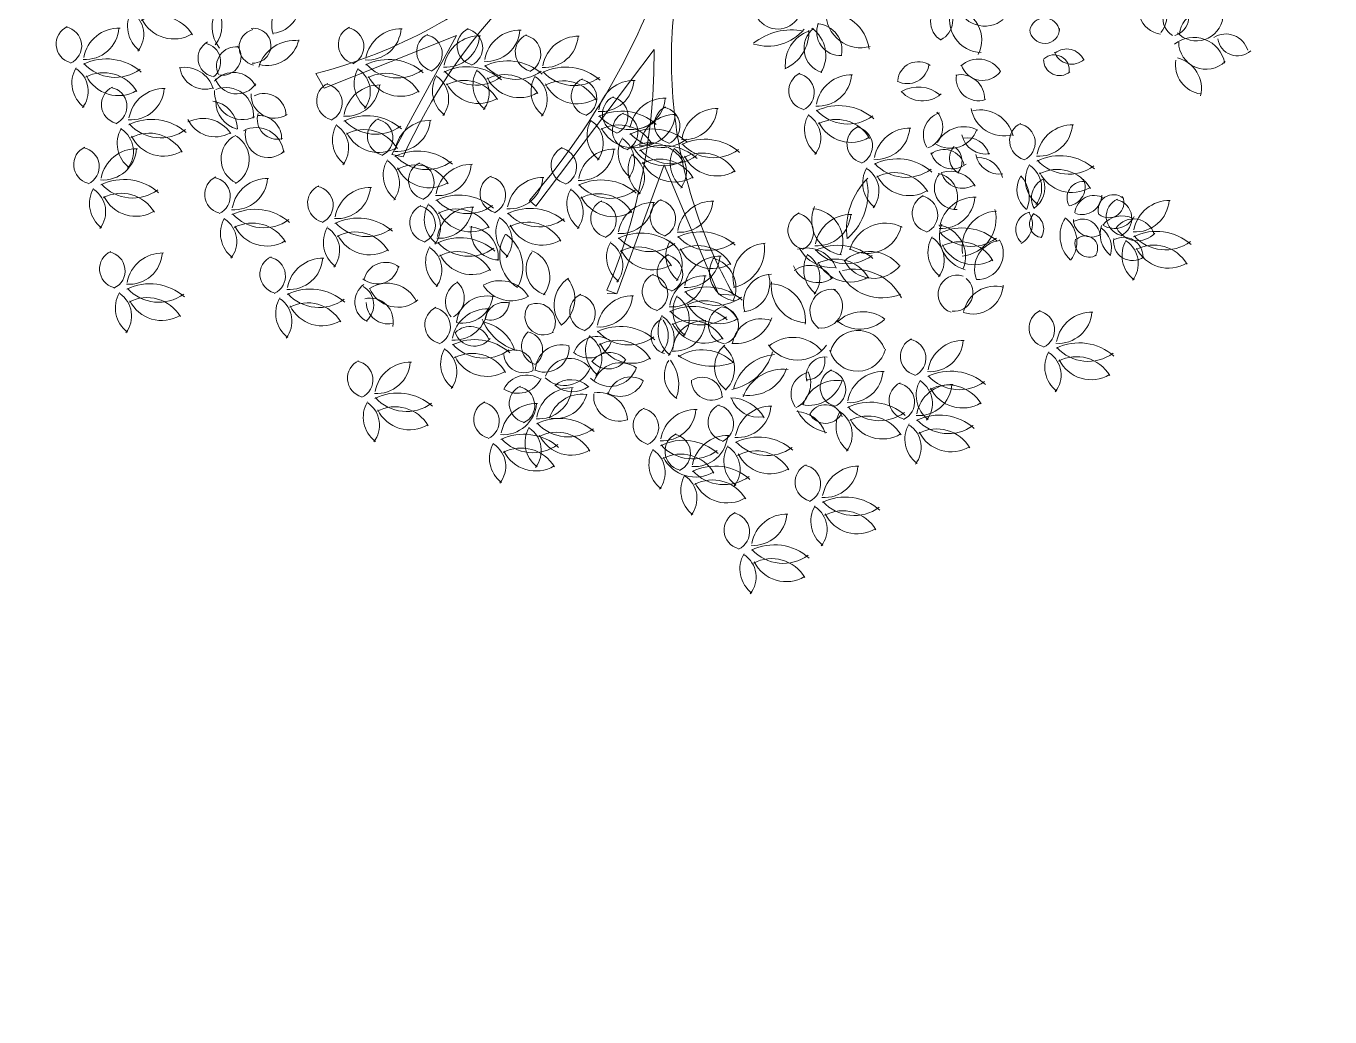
# Model space of a CAD drawing. Header units: millimetres. Extents: x 793 to 3159, y 750 to 2095.
# Drawn here: x 1238.27 to 1243.57, y 1059.22 to 1063.25 of the extents above; entities that cross this region are included whole.
import ezdxf

# ---------------------------------------------------------------- set-up
doc = ezdxf.new("R2010")
doc.units = ezdxf.units.MM
doc.linetypes.add('CONTINUA', pattern=[0])
doc.layers.add('A-VEGETACION', color=65, linetype='Continuous')

# ---------------------------------------------------------------- blocks, each defined once
blk = doc.blocks.new('XR-CONJUNTO$0$A$C458D45B7')
at = {"lineweight": 0, "extrusion": (-2.43104e-07, -5.45806e-06, 1)}
blk.add_line((-0.3067, -1.749), (-0.3463, -1.7481), dxfattribs=at)
blk.add_lwpolyline([(0.1057, -1.746), (0.1681, -1.7494, -0.110183), (-0.0866, -0.95, -0.110183), (0.0225, -0.1181, 0.069274), (0.0548, -0.1083, -0.159056), (0.3751, -0.5382), (0.4313, -0.5098), (0.2694, -0.2414), (0.6188, -0.3643), (0.5483, -0.2962, -0.129481), (0.1024, -0.068, 0.184379), (0.1254, 0.0127), (0.8832, -0.1415), (0.8943, -0.0784), (0.1156, 0.0518, -0.487233), (0.1075, 0.0667, -0.157099), (0.4909, 0.4325), (0.4557, 0.4846), (0.2096, 0.2904), (0.2879, 0.6525), (0.2292, 0.5741, -0.1274), (0.063, 0.1098, -1.508538), (0.0487, 0.1166), (-0.0409, 1.3604), (-0.1014, 1.2588), (-0.0393, 0.4627, -0.187108), (-0.3498, 1.1361), (-0.3949, 1.1174), (-0.3356, 0.7801), (-0.586, 0.9428), (-0.6161, 0.9071, -0.222061), (-0.0345, 0.1193), (-0.0367, 0.1218), (-0.9935, 0.563), (-0.9683, 0.4373, -0.148996), (-0.7862, 0.3977), (-0.1177, 0.0214, -0.61159), (-0.1188, -0.006, -0.101655), (-1.381, -0.3864), (-1.4565, -0.4291), (-0.657, -0.3716, -0.12496), (-1.5382, -0.8654), (-1.5037, -0.924), (-0.968, -0.7054), (-1.2263, -1.1913), (-1.1801, -1.2004, -0.176723), (-0.0978, -0.0662, 0.164875), (-0.0374, -0.112, -0.122319), (-0.6656, -1.3725), (-0.6394, -1.3961), (-0.165, -0.7555, -0.101541), (-0.347, -1.7346), (-0.3067, -1.749), (-0.1198, -1.2235), (0.1057, -1.746)], format="xyb", close=True, dxfattribs=at)
at = {"lineweight": 0, "extrusion": (2.43104e-07, 5.45806e-06, -1)}
for centre, major_axis, start_param, end_param in [((1.9055, -0.5708), (0.0701, -0.077, 0), 0.868385, 3.107628), ((1.8147, -0.6013), (0.0684, -0.0752, 0), 4.086493, 6.142639), ((-1.6027, -0.6693), (0.086, 0.0783, 0), 3.55062, 5.363168), ((-1.7206, -0.5916), (0.0749, -0.0823, 0), -1.194178, 0.664916), ((1.0432, -0.6316), (0.0635, 0.0578, 0), 2.828355, 4.970388), ((0.9604, -0.6267), (0.0642, 0.0584, 0), 6.104573, 8.123386), ((1.166, -0.6234), (0.0885, -0.0972, 0), 0.750634, 2.670163), ((1.0384, -0.705), (0.0858, -0.0942, 0), 3.951231, 5.923783), ((1.1762, -0.5315), (0.0858, 0.0782, 0), 1.595626, 3.656981), ((1.9797, -0.6098), (0.0531, -0.0583, 0), 1.27183, 3.717815), ((1.9253, -0.6015), (0.0597, 0.0543, 0), 6.025032, 8.287942), ((2.0694, -0.6791), (0.0677, -0.0743, 0), 2.389715, 4.70032), ((-2.1816, -0.6795), (0.0909, 0.0828, 0), 2.943806, 4.400315), ((-2.3482, -0.7139), (0.0813, 0.074, 0), 6.042078, 7.680112), ((-2.1744, -0.7941), (0.1055, -0.1158, 0), 3.38331, 4.908592), ((-1.8262, -0.6795), (0.0906, -0.0995, 0), 1.614915, 2.889535), ((-2.0476, -0.6746), (0.0938, 0.0854, 0), 0.129265, 1.395311), ((0.3358, -0.5709), (0.0714, 0.065, 0), 1.264913, 3.299305), ((0.5423, -0.7661), (0.1235, 0.1125, 0), 5.36207, 6.898676), ((0.673, -0.5985), (0.0953, -0.1046, 0), 0.451758, 2.314123), ((1.4206, -0.6724), (0.0447, 0.0407, 0), 4.046495, 6.887858), ((2.0365, -0.5907), (0.0801, 0.073, 0), 0.865837, 3.095513), ((-2.5155, -0.7546), (0.0578, 0.0526, 0), 2.569534, 5.006064), ((-2.5672, -0.7627), (0.0521, -0.0572, 0), 4.051015, 6.582941), ((-2.4752, -0.6805), (0.0917, -0.1007, 0), -0.777492, 0.800951), ((-2.338, -0.8334), (0.0977, -0.1073, 0), 2.477681, 3.902549), ((-2.1171, -0.5856), (0.0974, -0.107, 0), 0.190237, 1.841773), ((-1.7922, -0.7543), (0.0477, -0.0524, 0), 3.730197, 7.076743), ((-1.3694, -0.7464), (0.0578, 0.0526, 0), 2.569534, 5.006064), ((-1.4212, -0.7544), (0.0521, -0.0572, 0), 4.051015, 6.582941), ((-1.3292, -0.6723), (0.0917, -0.1007, 0), -0.777492, 0.800951), ((-1.192, -0.8251), (0.0977, -0.1073, 0), 2.477681, 3.902549), ((-0.8867, -0.7475), (0.0578, 0.0526, 0), 2.569534, 5.006064), ((-0.9384, -0.7555), (0.0521, -0.0572, 0), 4.051015, 6.582941), ((-0.8464, -0.6733), (0.0917, -0.1007, 0), -0.777492, 0.800951), ((-0.7092, -0.8262), (0.0977, -0.1073, 0), 2.477681, 3.902549), ((0.3952, -0.9166), (0.1824, 0.1661, 0), 4.763929, 5.636252), ((0.2948, -0.5436), (0.143, 0.1302, 0), 1.427963, 2.601349), ((0.5108, -0.8091), (0.1051, 0.0957, 0), 3.743488, 5.119397), ((0.2985, -0.6789), (0.1219, 0.111, 0), 0.683436, 1.880422), ((0.5462, -0.7433), (0.0689, -0.0756, 0), 1.029573, 3.198864), ((0.3985, -0.7729), (0.0993, 0.0905, 0), 6.058163, 7.566179), ((0.5912, -0.6765), (0.0712, 0.0649, 0), 2.239479, 4.247459), ((0.4925, -0.7502), (0.0711, -0.0781, 0), 3.953652, 5.660875), ((1.4206, -0.6545), (0.045, 0.041, 0), 0.745147, 3.783208), ((2.0285, -0.812), (0.0854, -0.0937, 0), 3.194354, 5.266214), ((2.1578, -0.7629), (0.0624, -0.0685, 0), 3.315824, 5.152296), ((-1.9413, -0.8068), (0.0509, -0.0559, 0), 0.945939, 3.367294), ((-1.7764, -0.7608), (0.0547, 0.0498, 0), 2.514693, 5.184025), ((-1.624, -0.8846), (0.1127, 0.1027, 0), 4.169962, 5.561665), ((-1.7382, -0.7025), (0.0978, 0.089, 0), 0.938823, 2.542828), ((-1.051, -0.7726), (0.0578, 0.0526, 0), 2.569534, 5.006064), ((-1.1027, -0.7806), (0.0521, -0.0572, 0), 4.051015, 6.582941), ((-1.0107, -0.6984), (0.0917, -0.1007, 0), -0.777492, 0.800951), ((-0.8735, -0.8513), (0.0977, -0.1073, 0), 2.477681, 3.902549), ((-0.6504, -0.7704), (0.0578, 0.0526, 0), 2.569534, 5.006064), ((-0.7022, -0.7784), (0.0521, -0.0572, 0), 4.051015, 6.582941), ((-0.6101, -0.6963), (0.0917, -0.1007, 0), -0.777492, 0.800951), ((-0.4729, -0.8491), (0.0977, -0.1073, 0), 2.477681, 3.902549), ((1.5113, -0.8135), (0.0514, -0.0565, 0), 3.212513, 5.011871), ((2.0764, -0.7036), (0.0819, 0.0746, 0), 1.519596, 3.869397), ((2.2045, -0.6777), (0.0544, -0.0598, 0), 0.009364, 2.152356), ((-2.002, -0.8225), (0.0572, 0.0521, 0), 5.641793, 7.92155), ((-1.8635, -0.8377), (0.0576, 0.0525, 0), 3.417735, 5.567883), ((-1.9167, -0.801), (0.055, 0.0501, 0), 0.107397, 2.469596), ((-1.2408, -1.0165), (0.156, 0.1421, 0), 4.983233, 6.17178), ((-0.758, -1.0176), (0.156, 0.1421, 0), 4.983233, 6.17178), ((0.9098, -0.8788), (0.0568, -0.0624, 0), 2.393253, 4.474922), ((1.1541, -0.8854), (0.077, 0.0701, 0), 4.690567, 6.465808), ((1.4824, -0.7811), (0.0478, 0.0435, 0), 1.591957, 3.894), ((1.4605, -0.8232), (0.0416, -0.0457, 0), 3.128591, 5.60002), ((1.5314, -0.724), (0.0552, 0.0503, 0), 1.558302, 3.521751), ((2.0741, -0.7951), (0.0813, -0.0893, 0), 0.876257, 2.452635), ((1.9318, -0.8938), (0.0862, -0.0947, 0), 4.111917, 5.679083), ((-2.3869, -1.0247), (0.156, 0.1421, 0), 4.983233, 6.17178), ((-2.3538, -0.717), (0.1269, 0.1155, 0), 1.666781, 3.133707), ((-2.0704, -0.9669), (0.0821, -0.0901, 0), 3.692575, 5.155285), ((-1.989, -0.8304), (0.0692, -0.076, 0), 0.38642, 2.157574), ((-1.259, -0.9037), (0.0909, 0.0828, 0), 2.943806, 4.400315), ((-1.4256, -0.9381), (0.0813, 0.074, 0), 6.042078, 7.680112), ((-1.2077, -0.7087), (0.1269, 0.1155, 0), 1.666781, 3.133707), ((-1.2519, -1.0183), (0.1055, -0.1158, 0), 3.38331, 4.908592), ((-0.9223, -1.0427), (0.156, 0.1421, 0), 4.983233, 6.17178), ((-0.7763, -0.9048), (0.0909, 0.0828, 0), 2.943806, 4.400315), ((-0.725, -0.7098), (0.1269, 0.1155, 0), 1.666781, 3.133707), ((-0.7691, -1.0194), (0.1055, -0.1158, 0), 3.38331, 4.908592), ((-0.5218, -1.0405), (0.156, 0.1421, 0), 4.983233, 6.17178), ((0.4619, -0.9165), (0.0578, 0.0526, 0), 2.569534, 5.006064), ((0.8645, -0.7958), (0.0594, -0.0652, 0), -0.726496, 1.218619), ((1.1537, -0.8603), (0.061, -0.0669, 0), 0.413196, 2.457667), ((1.0811, -0.944), (0.073, 0.0665, 0), 5.248983, 7.046658), ((1.1694, -0.7784), (0.0664, 0.0605, 0), 1.357884, 3.565082), ((-2.4051, -0.9119), (0.0909, 0.0828, 0), 2.943806, 4.400315), ((-2.5717, -0.9464), (0.0813, 0.074, 0), 6.042078, 7.680112), ((-2.3979, -1.0266), (0.1055, -0.1158, 0), 3.38331, 4.908592), ((-2.3406, -0.818), (0.0974, -0.107, 0), 0.190237, 1.841773), ((-1.8711, -0.9645), (0.0744, 0.0677, 0), 4.565806, 6.533384), ((-1.8588, -0.8569), (0.0633, -0.0695, 0), -0.241864, 1.949123), ((-1.1946, -0.8098), (0.0974, -0.107, 0), 0.190237, 1.841773), ((-0.9405, -0.9299), (0.0909, 0.0828, 0), 2.943806, 4.400315), ((-1.1071, -0.9643), (0.0813, 0.074, 0), 6.042078, 7.680112), ((-0.8892, -0.7349), (0.1269, 0.1155, 0), 1.666781, 3.133707), ((-0.9334, -1.0445), (0.1055, -0.1158, 0), 3.38331, 4.908592), ((-0.9429, -0.9392), (0.0813, 0.074, 0), 6.042078, 7.680112), ((-0.7118, -0.8109), (0.0974, -0.107, 0), 0.190237, 1.841773), ((-0.54, -0.9277), (0.0909, 0.0828, 0), 2.943806, 4.400315), ((-0.7066, -0.9621), (0.0813, 0.074, 0), 6.042078, 7.680112), ((-0.4887, -0.7327), (0.1269, 0.1155, 0), 1.666781, 3.133707), ((-0.5328, -1.0423), (0.1055, -0.1158, 0), 3.38331, 4.908592), ((-0.4756, -0.8338), (0.0974, -0.107, 0), 0.190237, 1.841773), ((-0.4213, -0.9474), (0.0578, 0.0526, 0), 2.569534, 5.006064), ((-0.4731, -0.9554), (0.0521, -0.0572, 0), 4.051015, 6.582941), ((-0.3811, -0.8732), (0.0917, -0.1007, 0), -0.777492, 0.800951), ((-0.2439, -1.0261), (0.0977, -0.1073, 0), 2.477681, 3.902549), ((0.4102, -0.9246), (0.0521, -0.0572, 0), 4.051015, 6.582941), ((0.5022, -0.8424), (0.0917, -0.1007, 0), -0.777492, 0.800951), ((0.6394, -0.9952), (0.0977, -0.1073, 0), 2.477681, 3.902549), ((0.9106, -1.0346), (0.0926, -0.1017, 0), 3.353254, 4.564957), ((-2.3294, -0.9985), (0.0578, 0.0526, 0), 2.569534, 5.006064), ((-2.3812, -1.0065), (0.0521, -0.0572, 0), 4.051015, 6.582941), ((-2.2891, -0.9244), (0.0917, -0.1007, 0), -0.777492, 0.800951), ((-2.152, -1.0772), (0.0977, -0.1073, 0), 2.477681, 3.902549), ((-1.8349, -0.9416), (0.0765, -0.084, 0), 0.279297, 2.335483), ((-1.9016, -1.0376), (0.0829, 0.0754, 0), 5.072303, 7.119215), ((-1.7051, -0.9533), (0.0702, 0.0639, 0), 1.7289, 3.911271), ((-1.7464, -1.0372), (0.0598, -0.0657, 0), 3.398385, 5.466877), ((-1.4554, -0.9757), (0.0578, 0.0526, 0), 2.569534, 5.006064), ((-1.5071, -0.9838), (0.0521, -0.0572, 0), 4.051015, 6.582941), ((-1.4151, -0.9016), (0.0917, -0.1007, 0), -0.777492, 0.800951), ((-1.2779, -1.0544), (0.0977, -0.1073, 0), 2.477681, 3.902549), ((-0.8761, -0.836), (0.0974, -0.107, 0), 0.190237, 1.841773), ((-0.2941, -1.0186), (0.0578, 0.0526, 0), 2.569534, 5.006064), ((-0.3459, -1.0266), (0.0521, -0.0572, 0), 4.051015, 6.582941), ((-0.2539, -0.9445), (0.0917, -0.1007, 0), -0.777492, 0.800951), ((-0.1167, -1.0973), (0.0977, -0.1073, 0), 2.477681, 3.902549), ((0.926, -0.8367), (0.0863, 0.0786, 0), 1.589818, 3.127586), ((-1.9684, -1.0956), (0.0847, 0.0771, 0), 5.565903, 6.997649), ((-1.8235, -0.9794), (0.0806, -0.0885, 0), 1.008399, 2.302773), ((-0.2927, -1.2175), (0.156, 0.1421, 0), 4.983233, 6.17178), ((-0.0824, -1.0582), (0.0578, 0.0526, 0), 2.569534, 5.006064), ((-0.1341, -1.0662), (0.0521, -0.0572, 0), 4.051015, 6.582941), ((-0.0421, -0.9841), (0.0917, -0.1007, 0), -0.777492, 0.800951), ((0.0951, -1.1369), (0.0977, -0.1073, 0), 2.477681, 3.902549), ((0.5906, -1.1866), (0.156, 0.1421, 0), 4.983233, 6.17178), ((0.6236, -0.8789), (0.1269, 0.1155, 0), 1.666781, 3.133707), ((1.0253, -1.0902), (0.069, 0.0628, 0), 3.308647, 5.138973), ((0.9205, -1.0592), (0.0664, 0.0605, 0), 6.277686, 8.249253), ((1.2581, -0.957), (0.1004, 0.0914, 0), 2.033796, 3.688076), ((1.1614, -1.1268), (0.103, 0.0938, 0), 5.235197, 6.77359), ((-2.2008, -1.2686), (0.156, 0.1421, 0), 4.983233, 6.17178), ((-1.9446, -1.0025), (0.0914, 0.0833, 0), 1.806411, 3.423556), ((-1.9938, -1.1874), (0.1001, 0.0912, 0), 4.980953, 6.432495), ((-1.6923, -1.0522), (0.0603, 0.0549, 0), 2.047726, 4.165076), ((-1.7684, -1.1317), (0.0697, 0.0635, 0), 5.41227, 7.055783), ((-1.3268, -1.2458), (0.156, 0.1421, 0), 4.983233, 6.17178), ((-1.2937, -0.9381), (0.1269, 0.1155, 0), 1.666781, 3.133707), ((-1.2476, -1.1172), (0.0578, 0.0526, 0), 2.569534, 5.006064), ((-1.2994, -1.1252), (0.0521, -0.0572, 0), 4.051015, 6.582941), ((-1.2073, -1.043), (0.0917, -0.1007, 0), -0.777492, 0.800951), ((-1.0702, -1.1959), (0.0977, -0.1073, 0), 2.477681, 3.902549), ((-0.3109, -1.1047), (0.0909, 0.0828, 0), 2.943806, 4.400315), ((-0.4775, -1.1391), (0.0813, 0.074, 0), 6.042078, 7.680112), ((-0.2596, -0.9097), (0.1269, 0.1155, 0), 1.666781, 3.133707), ((-0.3038, -1.2193), (0.1055, -0.1158, 0), 3.38331, 4.908592), ((-0.2531, -1.0846), (0.0578, 0.0526, 0), 2.569534, 5.006064), ((-0.3048, -1.0927), (0.0521, -0.0572, 0), 4.051015, 6.582941), ((-0.2128, -1.0105), (0.0917, -0.1007, 0), -0.777492, 0.800951), ((-0.0756, -1.1634), (0.0977, -0.1073, 0), 2.477681, 3.902549), ((0.5723, -1.0738), (0.0909, 0.0828, 0), 2.943806, 4.400315), ((0.4057, -1.1082), (0.0813, 0.074, 0), 6.042078, 7.680112), ((0.5795, -1.1885), (0.1055, -0.1158, 0), 3.38331, 4.908592), ((0.6368, -0.9799), (0.0974, -0.107, 0), 0.190237, 1.841773), ((1.0967, -1.1776), (0.0894, 0.0814, 0), 4.357835, 5.930551), ((1.3608, -1.1116), (0.0578, 0.0526, 0), 2.569534, 5.006064), ((1.3091, -1.1196), (0.0521, -0.0572, 0), 4.051015, 6.582941), ((1.4011, -1.0374), (0.0917, -0.1007, 0), -0.777492, 0.800951), ((1.5383, -1.1903), (0.0977, -0.1073, 0), 2.477681, 3.902549), ((-2.219, -1.1558), (0.0909, 0.0828, 0), 2.943806, 4.400315), ((-2.3856, -1.1902), (0.0813, 0.074, 0), 6.042078, 7.680112), ((-2.1677, -0.9608), (0.1269, 0.1155, 0), 1.666781, 3.133707), ((-2.2118, -1.2704), (0.1055, -0.1158, 0), 3.38331, 4.908592), ((-1.7769, -1.1998), (0.0834, 0.076, 0), 4.961295, 6.910739), ((-1.7291, -1.1155), (0.0627, -0.0688, 0), -0.051798, 2.496029), ((-1.345, -1.133), (0.0909, 0.0828, 0), 2.943806, 4.400315), ((-1.5116, -1.1674), (0.0813, 0.074, 0), 6.042078, 7.680112), ((-1.3378, -1.2477), (0.1055, -0.1158, 0), 3.38331, 4.908592), ((-1.2805, -1.0391), (0.0974, -0.107, 0), 0.190237, 1.841773), ((-0.2465, -1.0107), (0.0974, -0.107, 0), 0.190237, 1.841773), ((-0.1655, -1.2887), (0.156, 0.1421, 0), 4.983233, 6.17178), ((-0.1324, -0.9809), (0.1269, 0.1155, 0), 1.666781, 3.133707), ((0.0463, -1.3283), (0.156, 0.1421, 0), 4.983233, 6.17178), ((0.7002, -1.1307), (0.0578, 0.0526, 0), 2.569534, 5.006064), ((0.6485, -1.1387), (0.0521, -0.0572, 0), 4.051015, 6.582941), ((0.7405, -1.0565), (0.0917, -0.1007, 0), -0.777492, 0.800951), ((0.8777, -1.2094), (0.0977, -0.1073, 0), 2.477681, 3.902549), ((1.0421, -1.0332), (0.0826, 0.0753, 0), 1.048711, 2.866113), ((1.1846, -1.0688), (0.0724, 0.066, 0), 2.126203, 3.662822), ((1.1126, -1.19), (0.0655, 0.0597, 0), 5.242094, 6.774017), ((-2.1546, -1.0619), (0.0974, -0.107, 0), 0.190237, 1.841773), ((-1.8126, -1.2153), (0.072, -0.0791, 0), 1.163391, 3.416553), ((-1.9175, -1.2184), (0.0757, -0.0831, 0), 4.435217, 6.484111), ((-1.119, -1.3873), (0.156, 0.1421, 0), 4.983233, 6.17178), ((-0.5005, -1.2274), (0.0578, 0.0526, 0), 2.569534, 5.006064), ((-0.5522, -1.2354), (0.0521, -0.0572, 0), 4.051015, 6.582941), ((-0.4602, -1.1532), (0.0917, -0.1007, 0), -0.777492, 0.800951), ((-0.323, -1.3061), (0.0977, -0.1073, 0), 2.477681, 3.902549), ((-0.1837, -1.1759), (0.0909, 0.0828, 0), 2.943806, 4.400315), ((-0.3503, -1.2103), (0.0813, 0.074, 0), 6.042078, 7.680112), ((-0.1766, -1.2906), (0.1055, -0.1158, 0), 3.38331, 4.908592), ((-0.1193, -1.082), (0.0974, -0.107, 0), 0.190237, 1.841773), ((-0.1245, -1.3547), (0.156, 0.1421, 0), 4.983233, 6.17178), ((-0.0914, -1.047), (0.1269, 0.1155, 0), 1.666781, 3.133707), ((0.028, -1.2155), (0.0909, 0.0828, 0), 2.943806, 4.400315), ((-0.1385, -1.2499), (0.0813, 0.074, 0), 6.042078, 7.680112), ((0.0793, -1.0205), (0.1269, 0.1155, 0), 1.666781, 3.133707), ((0.0352, -1.3301), (0.1055, -0.1158, 0), 3.38331, 4.908592), ((1.0176, -1.2329), (0.0616, 0.0561, 0), 4.748267, 6.798588), ((1.0502, -1.1398), (0.0656, 0.0598, 0), 1.617108, 3.605764), ((1.1075, -1.1835), (0.0461, -0.0506, 0), 1.181961, 3.053836), ((1.019, -1.1975), (0.0479, -0.0526, 0), 4.531679, 6.114111), ((1.4895, -1.3817), (0.156, 0.1421, 0), 4.983233, 6.17178), ((-2.4398, -1.2438), (0.0578, 0.0526, 0), 2.569534, 5.006064), ((-2.4915, -1.2519), (0.0521, -0.0572, 0), 4.051015, 6.582941), ((-2.3995, -1.1697), (0.0917, -0.1007, 0), -0.777492, 0.800951), ((-2.2623, -1.3226), (0.0977, -0.1073, 0), 2.477681, 3.902549), ((-1.1372, -1.2745), (0.0909, 0.0828, 0), 2.943806, 4.400315), ((-1.3038, -1.3089), (0.0813, 0.074, 0), 6.042078, 7.680112), ((-1.0859, -1.0795), (0.1269, 0.1155, 0), 1.666781, 3.133707), ((-1.13, -1.3891), (0.1055, -0.1158, 0), 3.38331, 4.908592), ((-0.1427, -1.2419), (0.0909, 0.0828, 0), 2.943806, 4.400315), ((-0.3093, -1.2764), (0.0813, 0.074, 0), 6.042078, 7.680112), ((-0.1355, -1.3566), (0.1055, -0.1158, 0), 3.38331, 4.908592), ((-0.0782, -1.148), (0.0974, -0.107, 0), 0.190237, 1.841773), ((0.0925, -1.1216), (0.0974, -0.107, 0), 0.190237, 1.841773), ((0.8289, -1.4008), (0.156, 0.1421, 0), 4.983233, 6.17178), ((0.862, -1.093), (0.1269, 0.1155, 0), 1.666781, 3.133707), ((1.242, -1.15), (0.0725, 0.066, 0), 2.164318, 3.678188), ((1.1553, -1.2826), (0.0683, -0.075, 0), 3.854023, 5.240722), ((1.4712, -1.2689), (0.0909, 0.0828, 0), 2.943806, 4.400315), ((1.3047, -1.3033), (0.0813, 0.074, 0), 6.042078, 7.680112), ((1.5226, -1.0739), (0.1269, 0.1155, 0), 1.666781, 3.133707), ((1.4784, -1.3835), (0.1055, -0.1158, 0), 3.38331, 4.908592), ((-1.0728, -1.1806), (0.0974, -0.107, 0), 0.190237, 1.841773), ((-1.0791, -1.2944), (0.0578, 0.0526, 0), 2.569534, 5.006064), ((-1.1309, -1.3025), (0.0521, -0.0572, 0), 4.051015, 6.582941), ((-1.0388, -1.2203), (0.0917, -0.1007, 0), -0.777492, 0.800951), ((-0.9017, -1.3731), (0.0977, -0.1073, 0), 2.477681, 3.902549), ((-0.3719, -1.4975), (0.156, 0.1421, 0), 4.983233, 6.17178), ((0.9141, -1.4743), (0.1955, -0.2147, 0), 2.163971, 3.093217), ((0.8106, -1.288), (0.0909, 0.0828, 0), 2.943806, 4.400315), ((0.6441, -1.3224), (0.0813, 0.074, 0), 6.042078, 7.680112), ((0.8178, -1.4026), (0.1055, -0.1158, 0), 3.38331, 4.908592), ((0.8751, -1.194), (0.0974, -0.107, 0), 0.190237, 1.841773), ((1.0668, -1.3051), (0.0651, 0.0593, 0), 2.253087, 4.566682), ((0.9783, -1.3425), (0.0642, -0.0705, 0), 4.03691, 6.007166), ((1.0918, -1.2176), (0.0659, 0.06, 0), 1.69823, 3.571093), ((1.043, -1.3545), (0.0783, -0.086, 0), 3.570728, 4.946469), ((1.4183, -1.3094), (0.0769, 0.0701, 0), 2.97626, 4.426761), ((1.2348, -1.342), (0.0872, -0.0957, 0), 4.707112, 5.824159), ((1.4594, -1.343), (0.0578, -0.0634, 0), 1.791928, 3.410217), ((1.3267, -1.3023), (0.0744, 0.0678, 0), 0.401855, 1.714979), ((1.5357, -1.175), (0.0974, -0.107, 0), 0.190237, 1.841773), ((1.5135, -1.2978), (0.0522, -0.0573, 0), -1.25973, 0.566902), ((-2.3111, -1.5139), (0.156, 0.1421, 0), 4.983233, 6.17178), ((-2.2781, -1.2062), (0.1269, 0.1155, 0), 1.666781, 3.133707), ((-1.9065, -1.3598), (0.0578, 0.0526, 0), 2.569534, 5.006064), ((-1.9582, -1.3678), (0.0521, -0.0572, 0), 4.051015, 6.582941), ((-1.8662, -1.2856), (0.0917, -0.1007, 0), -0.777492, 0.800951), ((-1.729, -1.4385), (0.0977, -0.1073, 0), 2.477681, 3.902549), ((-1.4881, -1.3917), (0.0578, 0.0526, 0), 2.569534, 5.006064), ((-1.5398, -1.3998), (0.0521, -0.0572, 0), 4.051015, 6.582941), ((-1.3106, -1.4705), (0.0977, -0.1073, 0), 2.477681, 3.902549), ((-0.7881, -1.3457), (0.0578, 0.0526, 0), 2.569534, 5.006064), ((-0.8399, -1.3537), (0.0521, -0.0572, 0), 4.051015, 6.582941), ((-0.7479, -1.2715), (0.0917, -0.1007, 0), -0.777492, 0.800951), ((-0.6107, -1.4244), (0.0977, -0.1073, 0), 2.477681, 3.902549), ((-0.3901, -1.3847), (0.0909, 0.0828, 0), 2.943806, 4.400315), ((-0.3388, -1.1897), (0.1269, 0.1155, 0), 1.666781, 3.133707), ((-0.3829, -1.4993), (0.1055, -0.1158, 0), 3.38331, 4.908592), ((0.463, -1.3312), (0.166, -0.1823, 0), -1.064666, -0.000104), ((1.584, -1.3411), (0.0445, -0.0489, 0), 1.786118, 3.912369), ((1.7069, -1.3894), (0.042, -0.0461, 0), 2.007707, 4.557266), ((-2.3294, -1.4011), (0.0909, 0.0828, 0), 2.943806, 4.400315), ((-2.496, -1.4356), (0.0813, 0.074, 0), 6.042078, 7.680112), ((-2.3222, -1.5158), (0.1055, -0.1158, 0), 3.38331, 4.908592), ((-2.2649, -1.3072), (0.0974, -0.107, 0), 0.190237, 1.841773), ((-1.4478, -1.3176), (0.0917, -0.1007, 0), -0.777492, 0.800951), ((-0.9505, -1.5645), (0.156, 0.1421, 0), 4.983233, 6.17178), ((-0.9174, -1.2568), (0.1269, 0.1155, 0), 1.666781, 3.133707), ((-0.5567, -1.4191), (0.0813, 0.074, 0), 6.042078, 7.680112), ((-0.3256, -1.2908), (0.0974, -0.107, 0), 0.190237, 1.841773), ((-0.3375, -1.442), (0.0578, 0.0526, 0), 2.569534, 5.006064), ((-0.3893, -1.45), (0.0521, -0.0572, 0), 4.051015, 6.582941), ((-0.2972, -1.3679), (0.0917, -0.1007, 0), -0.777492, 0.800951), ((-0.16, -1.5207), (0.0977, -0.1073, 0), 2.477681, 3.902549), ((-0.0964, -1.4345), (0.0578, 0.0526, 0), 2.569534, 5.006064), ((-0.1482, -1.4425), (0.0521, -0.0572, 0), 4.051015, 6.582941), ((-0.0562, -1.3603), (0.0917, -0.1007, 0), -0.777492, 0.800951), ((0.081, -1.5132), (0.0977, -0.1073, 0), 2.477681, 3.902549), ((0.9678, -1.4088), (0.0578, 0.0526, 0), 2.569534, 5.006064), ((0.9161, -1.4168), (0.0521, -0.0572, 0), 4.051015, 6.582941), ((1.0081, -1.3346), (0.0917, -0.1007, 0), -0.777492, 0.800951), ((1.1453, -1.4875), (0.0977, -0.1073, 0), 2.477681, 3.902549), ((1.629, -1.4107), (0.0588, 0.0536, 0), 3.97883, 5.958356), ((1.5783, -1.3283), (0.0545, -0.0598, 0), -0.813038, 1.059981), ((1.6874, -1.3597), (0.0414, -0.0455, 0), -1.262708, 1.413944), ((1.7562, -1.4153), (0.0578, 0.0526, 0), 2.569534, 5.006064), ((1.7045, -1.4233), (0.0521, -0.0572, 0), 4.051015, 6.582941), ((1.7965, -1.3411), (0.0917, -0.1007, 0), -0.777492, 0.800951), ((1.9337, -1.494), (0.0977, -0.1073, 0), 2.477681, 3.902549), ((-1.7778, -1.6299), (0.156, 0.1421, 0), 4.983233, 6.17178), ((-1.0722, -1.4679), (0.0578, 0.0526, 0), 2.569534, 5.006064), ((-1.1239, -1.4759), (0.0521, -0.0572, 0), 4.051015, 6.582941), ((-0.9687, -1.4517), (0.0909, 0.0828, 0), 2.943806, 4.400315), ((-1.1353, -1.4861), (0.0813, 0.074, 0), 6.042078, 7.680112), ((-1.0319, -1.3937), (0.0917, -0.1007, 0), -0.777492, 0.800951), ((-0.8947, -1.5466), (0.0977, -0.1073, 0), 2.477681, 3.902549), ((-0.9615, -1.5664), (0.1055, -0.1158, 0), 3.38331, 4.908592), ((-0.9043, -1.3578), (0.0974, -0.107, 0), 0.190237, 1.841773), ((-0.6595, -1.6158), (0.156, 0.1421, 0), 4.983233, 6.17178), ((-0.6264, -1.308), (0.1269, 0.1155, 0), 1.666781, 3.133707), ((0.4638, -1.4838), (0.0578, 0.0526, 0), 2.569534, 5.006064), ((0.412, -1.4919), (0.0521, -0.0572, 0), 4.051015, 6.582941), ((0.6228, -1.4419), (0.095, -0.1043, 0), 0.869755, 2.711845), ((0.477, -1.5278), (0.0893, -0.0981, 0), 3.949733, 5.869629), ((0.5041, -1.4097), (0.0917, -0.1007, 0), -0.777492, 0.800951), ((0.6413, -1.5626), (0.0977, -0.1073, 0), 2.477681, 3.902549), ((1.2417, -1.546), (0.0999, -0.1097, 0), 2.132888, 3.812413), ((1.0778, -1.4302), (0.1128, 0.1028, 0), 0.48437, 2.20123), ((1.3819, -1.4714), (0.0526, 0.0479, 0), 3.048286, 5.247826), ((1.2889, -1.4511), (0.0602, -0.0661, 0), -1.42151, 0.212376), ((1.4235, -1.448), (0.0382, -0.0419, 0), 0.840385, 3.053217), ((1.3575, -1.4699), (0.0495, 0.045, 0), 5.804263, 7.555064), ((1.6259, -1.4952), (0.0909, -0.0998, 0), 1.486848, 2.875757), ((1.436, -1.5206), (0.0916, 0.0834, 0), 6.141567, 7.656072), ((1.5821, -1.4997), (0.0485, -0.0533, 0), 3.374486, 5.350939), ((1.7437, -1.5154), (0.069, -0.0758, 0), 2.992613, 4.319172), ((1.711, -1.3735), (0.067, 0.061, 0), 1.213283, 2.813805), ((1.7903, -1.5105), (0.0635, 0.0579, 0), 4.479507, 6.747295), ((-1.7961, -1.517), (0.0909, 0.0828, 0), 2.943806, 4.400315), ((-1.9626, -1.5515), (0.0813, 0.074, 0), 6.042078, 7.680112), ((-1.7447, -1.3221), (0.1269, 0.1155, 0), 1.666781, 3.133707), ((-1.7889, -1.6317), (0.1055, -0.1158, 0), 3.38331, 4.908592), ((-1.3594, -1.6618), (0.156, 0.1421, 0), 4.983233, 6.17178), ((-1.3264, -1.3541), (0.1269, 0.1155, 0), 1.666781, 3.133707), ((-0.9118, -1.6039), (0.082, -0.09, 0), 3.922895, 5.563815), ((-0.7854, -1.4992), (0.0784, -0.0861, 0), 0.761161, 2.48284), ((-0.6777, -1.503), (0.0909, 0.0828, 0), 2.943806, 4.400315), ((-0.8443, -1.5374), (0.0813, 0.074, 0), 6.042078, 7.680112), ((-0.6706, -1.6176), (0.1055, -0.1158, 0), 3.38331, 4.908592), ((-0.6133, -1.4091), (0.0974, -0.107, 0), 0.190237, 1.841773), ((0.0322, -1.7046), (0.156, 0.1421, 0), 4.983233, 6.17178), ((0.7069, -1.433), (0.0958, -0.1052, 0), -0.620898, 1.257402), ((0.783, -1.6027), (0.1018, -0.1118, 0), 2.590682, 4.333365), ((1.1414, -1.5014), (0.0944, -0.1036, 0), 0.982263, 2.662977), ((0.9783, -1.5849), (0.0873, -0.0959, 0), 4.040533, 5.825192), ((1.0965, -1.6789), (0.156, 0.1421, 0), 4.983233, 6.17178), ((1.6176, -1.4269), (0.0492, -0.054, 0), 0.172175, 2.267867), ((1.7642, -1.4868), (0.0815, 0.0742, 0), 2.96694, 4.191148), ((1.6007, -1.5446), (0.0738, 0.0672, 0), 6.048868, 7.302861), ((1.805, -1.4177), (0.0706, 0.0643, 0), 1.472484, 3.37871), ((1.8849, -1.6854), (0.156, 0.1421, 0), 4.983233, 6.17178), ((-1.7316, -1.4231), (0.0974, -0.107, 0), 0.190237, 1.841773), ((-1.3777, -1.549), (0.0909, 0.0828, 0), 2.943806, 4.400315), ((-1.5443, -1.5835), (0.0813, 0.074, 0), 6.042078, 7.680112), ((-1.3705, -1.6637), (0.1055, -0.1158, 0), 3.38331, 4.908592), ((-1.3132, -1.4551), (0.0974, -0.107, 0), 0.190237, 1.841773), ((-0.9435, -1.738), (0.156, 0.1421, 0), 4.983233, 6.17178), ((-0.6264, -1.5932), (0.1167, 0.1063, 0), 2.876809, 4.428757), ((-0.8545, -1.6456), (0.111, -0.1219, 0), 4.499583, 5.944826), ((-0.2089, -1.7121), (0.156, 0.1421, 0), 4.983233, 6.17178), ((-0.1758, -1.4043), (0.1269, 0.1155, 0), 1.666781, 3.133707), ((0.014, -1.5918), (0.0909, 0.0828, 0), 2.943806, 4.400315), ((-0.1526, -1.6262), (0.0813, 0.074, 0), 6.042078, 7.680112), ((0.0653, -1.3968), (0.1269, 0.1155, 0), 1.666781, 3.133707), ((0.0211, -1.7064), (0.1055, -0.1158, 0), 3.38331, 4.908592), ((0.5924, -1.7539), (0.156, 0.1421, 0), 4.983233, 6.17178), ((1.0782, -1.5661), (0.0909, 0.0828, 0), 2.943806, 4.400315), ((0.9117, -1.6005), (0.0813, 0.074, 0), 6.042078, 7.680112), ((1.1296, -1.3711), (0.1269, 0.1155, 0), 1.666781, 3.133707), ((1.0854, -1.6807), (0.1055, -0.1158, 0), 3.38331, 4.908592), ((1.2609, -1.6323), (0.0778, -0.0855, 0), 1.918483, 3.760095), ((1.1542, -1.5703), (0.0791, 0.072, 0), 0.195187, 2.318951), ((1.6091, -1.5243), (0.0425, 0.0387, 0), 1.734871, 4.153312), ((1.5944, -1.5453), (0.0336, -0.0369, 0), 3.099403, 5.951328), ((1.786, -1.5169), (0.057, 0.0519, 0), 1.668591, 4.040558), ((1.7493, -1.5789), (0.0585, 0.0533, 0), 4.975325, 7.002562), ((1.8666, -1.5726), (0.0909, 0.0828, 0), 2.943806, 4.400315), ((1.7001, -1.607), (0.0813, 0.074, 0), 6.042078, 7.680112), ((1.918, -1.3776), (0.1269, 0.1155, 0), 1.666781, 3.133707), ((1.8738, -1.6872), (0.1055, -0.1158, 0), 3.38331, 4.908592), ((-0.9618, -1.6252), (0.0909, 0.0828, 0), 2.943806, 4.400315), ((-1.1284, -1.6596), (0.0813, 0.074, 0), 6.042078, 7.680112), ((-0.9105, -1.4302), (0.1269, 0.1155, 0), 1.666781, 3.133707), ((-0.9546, -1.7398), (0.1055, -0.1158, 0), 3.38331, 4.908592), ((-0.5678, -1.6507), (0.0806, 0.0734, 0), 2.594914, 4.537615), ((-0.6921, -1.6834), (0.0834, 0.0759, 0), 5.793524, 7.714733), ((-0.2271, -1.5993), (0.0909, 0.0828, 0), 2.943806, 4.400315), ((-0.3937, -1.6337), (0.0813, 0.074, 0), 6.042078, 7.680112), ((-0.2199, -1.714), (0.1055, -0.1158, 0), 3.38331, 4.908592), ((-0.1627, -1.5054), (0.0974, -0.107, 0), 0.190237, 1.841773), ((-0.0655, -1.658), (0.0578, 0.0526, 0), 2.569534, 5.006064), ((0.0784, -1.4979), (0.0974, -0.107, 0), 0.190237, 1.841773), ((0.3027, -1.6758), (0.1024, 0.0933, 0), 3.565307, 5.386182), ((0.1309, -1.5621), (0.1185, 0.1079, 0), 0.583209, 2.085095), ((0.4627, -1.6858), (0.0965, 0.0879, 0), 5.163098, 6.626384), ((0.5621, -1.4865), (0.099, -0.1087, 0), 0.621866, 1.808522), ((0.5742, -1.6411), (0.0909, 0.0828, 0), 2.943806, 4.400315), ((0.4076, -1.6756), (0.0813, 0.074, 0), 6.042078, 7.680112), ((0.6255, -1.4462), (0.1269, 0.1155, 0), 1.666781, 3.133707), ((0.5814, -1.7558), (0.1055, -0.1158, 0), 3.38331, 4.908592), ((0.7191, -1.723), (0.1155, 0.1052, 0), 4.718896, 6.320013), ((1.1427, -1.4721), (0.0974, -0.107, 0), 0.190237, 1.841773), ((1.9311, -1.4787), (0.0974, -0.107, 0), 0.190237, 1.841773), ((-2.3306, -1.6663), (0.0578, 0.0526, 0), 2.569534, 5.006064), ((-2.3824, -1.6743), (0.0521, -0.0572, 0), 4.051015, 6.582941), ((-2.2903, -1.5922), (0.0917, -0.1007, 0), -0.777492, 0.800951), ((-2.1531, -1.745), (0.0977, -0.1073, 0), 2.477681, 3.902549), ((-1.6791, -1.6816), (0.0578, 0.0526, 0), 2.569534, 5.006064), ((-1.7309, -1.6896), (0.0521, -0.0572, 0), 4.051015, 6.582941), ((-1.6389, -1.6075), (0.0917, -0.1007, 0), -0.777492, 0.800951), ((-1.5017, -1.7603), (0.0977, -0.1073, 0), 2.477681, 3.902549), ((-1.2467, -1.719), (0.0602, -0.0661, 0), 2.502227, 4.54115), ((-0.8973, -1.5313), (0.0974, -0.107, 0), 0.190237, 1.841773), ((-0.1173, -1.666), (0.0521, -0.0572, 0), 4.051015, 6.582941), ((-0.0252, -1.5838), (0.0917, -0.1007, 0), -0.777492, 0.800951), ((0.112, -1.7367), (0.0977, -0.1073, 0), 2.477681, 3.902549), ((0.1852, -1.6575), (0.086, 0.0783, 0), 2.417191, 4.449233), ((0.0519, -1.7212), (0.0841, -0.0923, 0), 4.121445, 5.863655), ((0.508, -1.5903), (0.0709, -0.0778, 0), 0.120299, 1.944748), ((0.4762, -1.7275), (0.0685, -0.0752, 0), 3.211817, 4.937174), ((0.6386, -1.5472), (0.0974, -0.107, 0), 0.190237, 1.841773), ((0.659, -1.8548), (0.145, -0.1593, 0), 3.642263, 4.961959), ((0.7347, -1.5407), (0.1002, 0.0912, 0), 1.386642, 3.372135), ((-1.2818, -1.6299), (0.0592, -0.0651, 0), -0.667272, 1.44118), ((-0.7802, -1.8349), (0.0912, -0.1001, 0), 3.336911, 4.892596), ((-0.4314, -1.795), (0.096, 0.0875, 0), 3.183323, 4.85961), ((-0.6069, -1.7718), (0.0959, 0.0873, 0), 0.047939, 1.69324), ((-0.1257, -1.738), (0.0578, 0.0526, 0), 2.569534, 5.006064), ((-0.1774, -1.746), (0.0521, -0.0572, 0), 4.051015, 6.582941), ((-0.0854, -1.6638), (0.0917, -0.1007, 0), -0.777492, 0.800951), ((0.0518, -1.8167), (0.0977, -0.1073, 0), 2.477681, 3.902549), ((0.3233, -1.7786), (0.0857, 0.0781, 0), 3.557171, 5.425825), ((0.1962, -1.6996), (0.0871, 0.0794, 0), 0.417724, 2.199452), ((0.4688, -1.7106), (0.11, 0.1002, 0), 2.356072, 3.990407), ((0.7689, -1.5609), (0.1308, -0.1436, 0), 0.328466, 1.844368), ((1.0756, -1.7372), (0.0522, -0.0573, 0), 1.05275, 4.182005), ((1.0644, -1.7315), (0.0505, -0.0554, 0), 4.555762, 7.142185), ((-2.202, -1.9364), (0.156, 0.1421, 0), 4.983233, 6.17178), ((-2.1689, -1.6286), (0.1269, 0.1155, 0), 1.666781, 3.133707), ((-1.5505, -1.9517), (0.156, 0.1421, 0), 4.983233, 6.17178), ((-1.2828, -1.7911), (0.0649, 0.0591, 0), 2.74486, 4.817126), ((-1.3815, -1.8033), (0.0647, 0.0589, 0), 5.980387, 7.844259), ((-1.1965, -1.6859), (0.0927, 0.0844, 0), 1.60107, 3.477305), ((-1.2377, -1.845), (0.088, -0.0966, 0), 3.302682, 4.998485), ((-0.9126, -1.7877), (0.0666, 0.0606, 0), 3.142668, 4.98287), ((-1.0139, -1.7723), (0.0647, 0.0589, 0), 6.162681, 8.065967), ((-0.7353, -1.6424), (0.1023, 0.0932, 0), 1.804244, 3.275247), ((0.0631, -1.9281), (0.156, 0.1421, 0), 4.983233, 6.17178), ((0.0962, -1.6203), (0.1269, 0.1155, 0), 1.666781, 3.133707), ((0.3124, -1.849), (0.0993, -0.1091, 0), 3.920668, 5.558542), ((0.5658, -1.8099), (0.0649, 0.0591, 0), 2.928423, 5.62201), ((0.5228, -1.7922), (0.0647, 0.0589, 0), 6.067305, 8.748552), ((1.1392, -1.6948), (0.0905, 0.0824, 0), 0.769881, 2.634816), ((1.2321, -1.8351), (0.0893, -0.098, 0), 2.51634, 4.119105), ((-2.2202, -1.8236), (0.0909, 0.0828, 0), 2.943806, 4.400315), ((-2.3868, -1.858), (0.0813, 0.074, 0), 6.042078, 7.680112), ((-2.213, -1.9382), (0.1055, -0.1158, 0), 3.38331, 4.908592), ((-2.1558, -1.7297), (0.0974, -0.107, 0), 0.190237, 1.841773), ((-1.5687, -1.8389), (0.0909, 0.0828, 0), 2.943806, 4.400315), ((-1.7353, -1.8733), (0.0813, 0.074, 0), 6.042078, 7.680112), ((-1.5174, -1.6439), (0.1269, 0.1155, 0), 1.666781, 3.133707), ((-1.5616, -1.9535), (0.1055, -0.1158, 0), 3.38331, 4.908592), ((-1.3086, -1.8699), (0.07, 0.0637, 0), 5.213427, 7.235231), ((-1.2355, -1.7906), (0.0599, -0.0658, 0), 0.537292, 2.273403), ((-0.8369, -1.8829), (0.0813, -0.0892, 0), 2.416196, 4.128775), ((-0.9339, -1.7499), (0.0834, -0.0916, 0), -0.747496, 0.92333), ((-0.7627, -1.8661), (0.0529, -0.0581, 0), 2.437983, 4.133669), ((-0.8209, -1.7829), (0.052, -0.0571, 0), -0.805592, 0.99457), ((-0.604, -1.8427), (0.0508, -0.0558, 0), 0.167275, 2.931559), ((-0.6317, -1.8666), (0.0514, -0.0564, 0), 3.434396, 6.048526), ((-0.4192, -1.8221), (0.0578, 0.0526, 0), 2.569534, 5.006064), ((-0.471, -1.8301), (0.0521, -0.0572, 0), 4.051015, 6.582941), ((-0.3789, -1.7479), (0.0917, -0.1007, 0), -0.777492, 0.800951), ((-0.2418, -1.9008), (0.0977, -0.1073, 0), 2.477681, 3.902549), ((0.0449, -1.8153), (0.0909, 0.0828, 0), 2.943806, 4.400315), ((0.003, -2.0081), (0.156, 0.1421, 0), 4.983233, 6.17178), ((-0.1217, -1.8497), (0.0813, 0.074, 0), 6.042078, 7.680112), ((0.0521, -1.9299), (0.1055, -0.1158, 0), 3.38331, 4.908592), ((0.1093, -1.7214), (0.0974, -0.107, 0), 0.190237, 1.841773), ((0.1426, -1.8717), (0.0564, 0.0514, 0), 2.451914, 5.122844), ((0.1123, -1.8734), (0.0513, -0.0564, 0), 3.974747, 6.706127), ((0.6938, -1.9628), (0.1114, 0.1015, 0), 4.670271, 6.083992), ((-1.5043, -1.745), (0.0974, -0.107, 0), 0.190237, 1.841773), ((-1.0074, -1.8808), (0.0578, 0.0526, 0), 2.569534, 5.006064), ((-1.0591, -1.8888), (0.0521, -0.0572, 0), 4.051015, 6.582941), ((-0.9671, -1.8066), (0.0917, -0.1007, 0), -0.777492, 0.800951), ((-0.8299, -1.9595), (0.0977, -0.1073, 0), 2.477681, 3.902549), ((-0.0914, -1.917), (0.0506, -0.0555, 0), 1.010889, 3.47331), ((-0.0153, -1.8953), (0.0909, 0.0828, 0), 2.943806, 4.400315), ((-0.1818, -1.9297), (0.0813, 0.074, 0), 6.042078, 7.680112), ((0.0361, -1.7003), (0.1269, 0.1155, 0), 1.666781, 3.133707), ((-0.0081, -2.0099), (0.1055, -0.1158, 0), 3.38331, 4.908592), ((-0.0705, -1.855), (0.0836, -0.0918, 0), -0.851667, 0.813229), ((0.0484, -1.9811), (0.0936, 0.0853, 0), 3.9493, 5.480078), ((0.1747, -1.7893), (0.1161, 0.1058, 0), 1.073021, 2.387841), ((0.2802, -1.9608), (0.0861, 0.0784, 0), 4.018379, 5.808748), ((0.6811, -1.7353), (0.109, 0.0992, 0), 1.559887, 2.985463), ((1.4467, -1.8713), (0.0578, 0.0526, 0), 2.569534, 5.006064), ((1.395, -1.8793), (0.0521, -0.0572, 0), 4.051015, 6.582941), ((1.487, -1.7971), (0.0917, -0.1007, 0), -0.777492, 0.800951), ((1.6242, -1.95), (0.0977, -0.1073, 0), 2.477681, 3.902549), ((-0.9013, -1.9679), (0.0549, -0.0603, 0), 3.061552, 5.056317), ((-0.6479, -1.7687), (0.1504, -0.1652, 0), 1.026125, 1.904449), ((-0.8791, -2.0337), (0.1131, -0.1242, 0), 4.05378, 5.144977), ((-0.2906, -2.0922), (0.156, 0.1421, 0), 4.983233, 6.17178), ((-0.2575, -1.7844), (0.1269, 0.1155, 0), 1.666781, 3.133707), ((-0.202, -1.918), (0.0782, 0.0712, 0), 0.087647, 1.448523), ((0.0492, -1.8013), (0.0974, -0.107, 0), 0.190237, 1.841773), ((0.6749, -2.0027), (0.0773, -0.0849, 0), 2.540907, 5.084101), ((-0.8787, -2.1509), (0.156, 0.1421, 0), 4.983233, 6.17178), ((-0.8847, -1.8854), (0.0601, 0.0547, 0), 1.393449, 3.554503), ((-0.6148, -1.9644), (0.057, 0.0519, 0), 2.578652, 4.726233), ((-0.6793, -1.9791), (0.0541, 0.0493, 0), 5.612257, 7.909224), ((-0.529, -2.0638), (0.0786, 0.0716, 0), 3.876768, 5.736712), ((-0.4195, -1.9143), (0.0708, 0.0645, 0), 1.04514, 3.011148), ((-0.3859, -2.0219), (0.0731, 0.0665, 0), 4.229845, 6.060505), ((-0.3088, -1.9794), (0.0909, 0.0828, 0), 2.943806, 4.400315), ((-0.4754, -2.0138), (0.0813, 0.074, 0), 6.042078, 7.680112), ((-0.3017, -2.094), (0.1055, -0.1158, 0), 3.38331, 4.908592), ((-0.2444, -1.8855), (0.0974, -0.107, 0), 0.190237, 1.841773), ((0.0431, -2.1571), (0.124, -0.1362, 0), 3.319613, 4.638387), ((0.2091, -2.0412), (0.0781, -0.0858, 0), 1.365148, 3.170115), ((0.0571, -2.0498), (0.0865, 0.0788, 0), 6.08891, 7.797405), ((0.4287, -1.8685), (0.0962, -0.1057, 0), -0.22961, 1.697981), ((0.4118, -2.0705), (0.1022, -0.1122, 0), 3.166321, 4.746743), ((0.9254, -1.9911), (0.0578, 0.0526, 0), 2.569534, 5.006064), ((0.8737, -1.9991), (0.0521, -0.0572, 0), 4.051015, 6.582941), ((0.9657, -1.9169), (0.0917, -0.1007, 0), -0.777492, 0.800951), ((1.1029, -2.0698), (0.0977, -0.1073, 0), 2.477681, 3.902549), ((1.5754, -2.1414), (0.156, 0.1421, 0), 4.983233, 6.17178), ((1.6084, -1.8336), (0.1269, 0.1155, 0), 1.666781, 3.133707), ((-0.8969, -2.0381), (0.0909, 0.0828, 0), 2.943806, 4.400315), ((-1.0635, -2.0725), (0.0813, 0.074, 0), 6.042078, 7.680112), ((-0.8456, -1.8431), (0.1269, 0.1155, 0), 1.666781, 3.133707), ((-0.8898, -2.1527), (0.1055, -0.1158, 0), 3.38331, 4.908592), ((-0.8325, -1.9442), (0.0974, -0.107, 0), 0.190237, 1.841773), ((-0.6826, -1.9915), (0.0601, 0.0547, 0), 1.804241, 3.776705), ((-0.7195, -2.0556), (0.0557, 0.0507, 0), 4.867473, 7.140226), ((-0.5982, -1.9703), (0.0669, -0.0735, 0), -0.935183, 1.086705), ((-0.4944, -2.1165), (0.0698, -0.0766, 0), 2.607937, 4.729847), ((-0.3332, -2.0743), (0.0644, 0.0586, 0), 4.465016, 6.303995), ((0.0809, -1.8037), (0.1587, -0.1742, 0), 0.345184, 1.356009), ((0.1198, -1.9213), (0.1593, 0.1451, 0), 1.00711, 2.105119), ((0.3506, -2.1743), (0.1247, -0.1369, 0), 2.543031, 3.801704), ((0.5426, -2.0743), (0.0571, 0.052, 0), 3.585355, 5.548075), ((0.4651, -2.0153), (0.056, 0.051, 0), 0.48544, 2.307087), ((0.6723, -1.9376), (0.0783, -0.086, 0), -0.613396, 2.029773), ((1.5571, -2.0286), (0.0909, 0.0828, 0), 2.943806, 4.400315), ((1.3906, -2.063), (0.0813, 0.074, 0), 6.042078, 7.680112), ((1.5643, -2.1432), (0.1055, -0.1158, 0), 3.38331, 4.908592), ((1.6216, -1.9347), (0.0974, -0.107, 0), 0.190237, 1.841773), ((-1.3195, -2.1006), (0.0578, 0.0526, 0), 2.569534, 5.006064), ((-1.3713, -2.1086), (0.0521, -0.0572, 0), 4.051015, 6.582941), ((-1.2793, -2.0264), (0.0917, -0.1007, 0), -0.777492, 0.800951), ((-1.1421, -2.1793), (0.0977, -0.1073, 0), 2.477681, 3.902549), ((-0.5177, -2.0103), (0.0834, 0.0759, 0), 1.098371, 3.068093), ((-0.3311, -2.0131), (0.0826, 0.0753, 0), 1.049221, 3.093477), ((-0.3391, -1.9696), (0.057, -0.0625, 0), -0.246584, 1.641422), ((-0.2882, -2.1431), (0.0849, 0.0774, 0), 4.235337, 6.046289), ((0.0019, -2.0768), (0.0758, -0.0832, 0), 1.317084, 2.865627), ((-0.2105, -2.1149), (0.1171, 0.1067, 0), 0.067922, 1.089621), ((0.232, -1.995), (0.1087, -0.1193, 0), -0.517411, 0.883582), ((0.3727, -2.2226), (0.1287, 0.1172, 0), 4.23806, 5.558372), ((0.4944, -2.1477), (0.0664, 0.0605, 0), 3.241774, 5.168831), ((0.3716, -2.1055), (0.0756, -0.083, 0), -1.266144, 0.247817), ((0.6009, -2.1201), (0.0578, 0.0526, 0), 2.569534, 5.006064), ((0.5491, -2.1281), (0.0521, -0.0572, 0), 4.051015, 6.582941), ((0.6412, -2.0459), (0.0917, -0.1007, 0), -0.777492, 0.800951), ((0.7784, -2.1988), (0.0977, -0.1073, 0), 2.477681, 3.902549), ((1.0541, -2.2612), (0.156, 0.1421, 0), 4.983233, 6.17178), ((-0.6686, -2.1858), (0.0698, -0.0767, 0), 2.766974, 4.44246), ((-0.7056, -2.0532), (0.0696, -0.0764, 0), -0.413826, 1.312985), ((-0.4892, -2.2044), (0.0709, -0.0778, 0), 3.19712, 4.606252), ((-0.29, -2.0656), (0.0737, 0.0671, 0), 1.096087, 2.860218), ((-0.2473, -2.1796), (0.0695, 0.0633, 0), 4.11451, 6.021325), ((0.0814, -2.0955), (0.0605, 0.0551, 0), 1.717436, 3.872544), ((0.0442, -2.1647), (0.0594, 0.0541, 0), 4.913936, 7.019776), ((0.4753, -2.0536), (0.0947, -0.104, 0), -0.571332, 0.931252), ((0.5907, -2.2354), (0.0966, -0.106, 0), 2.611195, 4.065193), ((0.8812, -2.1699), (0.0578, 0.0526, 0), 2.569534, 5.006064), ((0.8295, -2.178), (0.0521, -0.0572, 0), 4.051015, 6.582941), ((1.0358, -2.1484), (0.0909, 0.0828, 0), 2.943806, 4.400315), ((0.9215, -2.0958), (0.0917, -0.1007, 0), -0.777492, 0.800951), ((1.0587, -2.2486), (0.0977, -0.1073, 0), 2.477681, 3.902549), ((0.8693, -2.1828), (0.0813, 0.074, 0), 6.042078, 7.680112), ((1.0872, -1.9534), (0.1269, 0.1155, 0), 1.666781, 3.133707), ((1.043, -2.263), (0.1055, -0.1158, 0), 3.38331, 4.908592), ((-1.1909, -2.3707), (0.156, 0.1421, 0), 4.983233, 6.17178), ((-0.6616, -2.1976), (0.0578, 0.0526, 0), 2.569534, 5.006064), ((-0.7134, -2.2057), (0.0521, -0.0572, 0), 4.051015, 6.582941), ((-0.6214, -2.1235), (0.0917, -0.1007, 0), -0.777492, 0.800951), ((-0.4842, -2.2764), (0.0977, -0.1073, 0), 2.477681, 3.902549), ((-0.4426, -2.297), (0.1031, 0.0939, 0), 4.176659, 5.555724), ((-0.5518, -2.1279), (0.0872, -0.0958, 0), -0.604362, 0.920285), ((-0.484, -2.0394), (0.0731, -0.0803, 0), 0.082053, 1.427671), ((-0.2948, -2.1637), (0.0757, 0.0689, 0), 1.95551, 3.964827), ((-0.3769, -2.2689), (0.0879, 0.08, 0), 5.29327, 6.951225), ((0.1574, -2.326), (0.118, 0.1075, 0), 5.462246, 6.506525), ((0.272, -2.1268), (0.0869, 0.0791, 0), 2.121846, 3.517128), ((0.7295, -2.3902), (0.156, 0.1421, 0), 4.983233, 6.17178), ((1.1003, -2.0545), (0.0974, -0.107, 0), 0.190237, 1.841773), ((-1.2091, -2.2579), (0.0909, 0.0828, 0), 2.943806, 4.400315), ((-1.3757, -2.2923), (0.0813, 0.074, 0), 6.042078, 7.680112), ((-1.1578, -2.0629), (0.1269, 0.1155, 0), 1.666781, 3.133707), ((-1.202, -2.3725), (0.1055, -0.1158, 0), 3.38331, 4.908592), ((-0.8054, -2.2632), (0.0578, 0.0526, 0), 2.569534, 5.006064), ((-0.8572, -2.2712), (0.0521, -0.0572, 0), 4.051015, 6.582941), ((-0.7651, -2.1891), (0.0917, -0.1007, 0), -0.777492, 0.800951), ((-0.6279, -2.3419), (0.0977, -0.1073, 0), 2.477681, 3.902549), ((-0.1575, -2.2819), (0.0578, 0.0526, 0), 2.569534, 5.006064), ((-0.2092, -2.29), (0.0521, -0.0572, 0), 4.051015, 6.582941), ((-0.1172, -2.2078), (0.0917, -0.1007, 0), -0.777492, 0.800951), ((0.02, -2.3606), (0.0977, -0.1073, 0), 2.477681, 3.902549), ((0.1466, -2.2658), (0.0578, 0.0526, 0), 2.569534, 5.006064), ((0.0949, -2.2738), (0.0521, -0.0572, 0), 4.051015, 6.582941), ((0.1869, -2.1917), (0.0917, -0.1007, 0), -0.777492, 0.800951), ((0.3241, -2.3445), (0.0977, -0.1073, 0), 2.477681, 3.902549), ((0.4237, -2.3478), (0.0947, 0.0862, 0), 5.4867, 6.696734), ((0.5785, -2.1404), (0.1114, -0.1224, 0), 0.907109, 1.835464), ((0.5455, -2.2619), (0.0525, 0.0478, 0), 4.308395, 6.697311), ((0.7113, -2.2774), (0.0909, 0.0828, 0), 2.943806, 4.400315), ((0.5447, -2.3118), (0.0813, 0.074, 0), 6.042078, 7.680112), ((0.7626, -2.0824), (0.1269, 0.1155, 0), 1.666781, 3.133707), ((0.7185, -2.392), (0.1055, -0.1158, 0), 3.38331, 4.908592), ((1.0099, -2.44), (0.156, 0.1421, 0), 4.983233, 6.17178), ((-1.1447, -2.164), (0.0974, -0.107, 0), 0.190237, 1.841773), ((-0.533, -2.4677), (0.156, 0.1421, 0), 4.983233, 6.17178), ((-0.4999, -2.16), (0.1269, 0.1155, 0), 1.666781, 3.133707), ((0.5454, -2.1943), (0.0536, 0.0488, 0), 1.197735, 3.396556), ((0.7757, -2.1835), (0.0974, -0.107, 0), 0.190237, 1.841773), ((0.9916, -2.3272), (0.0909, 0.0828, 0), 2.943806, 4.400315), ((0.8251, -2.3616), (0.0813, 0.074, 0), 6.042078, 7.680112), ((1.0429, -2.1322), (0.1269, 0.1155, 0), 1.666781, 3.133707), ((0.9988, -2.4419), (0.1055, -0.1158, 0), 3.38331, 4.908592), ((-0.6768, -2.5333), (0.156, 0.1421, 0), 4.983233, 6.17178), ((-0.5512, -2.3549), (0.0909, 0.0828, 0), 2.943806, 4.400315), ((-0.7178, -2.3894), (0.0813, 0.074, 0), 6.042078, 7.680112), ((-0.5441, -2.4696), (0.1055, -0.1158, 0), 3.38331, 4.908592), ((-0.4868, -2.261), (0.0974, -0.107, 0), 0.190237, 1.841773), ((-0.0288, -2.552), (0.156, 0.1421, 0), 4.983233, 6.17178), ((-0.0273, -2.3857), (0.0578, 0.0526, 0), 2.569534, 5.006064), ((-0.0791, -2.3937), (0.0521, -0.0572, 0), 4.051015, 6.582941), ((0.0129, -2.3115), (0.0917, -0.1007, 0), -0.777492, 0.800951), ((0.1501, -2.4644), (0.0977, -0.1073, 0), 2.477681, 3.902549), ((0.2753, -2.5359), (0.156, 0.1421, 0), 4.983233, 6.17178), ((1.0561, -2.2333), (0.0974, -0.107, 0), 0.190237, 1.841773), ((-0.695, -2.4205), (0.0909, 0.0828, 0), 2.943806, 4.400315), ((-0.8616, -2.4549), (0.0813, 0.074, 0), 6.042078, 7.680112), ((-0.6437, -2.2255), (0.1269, 0.1155, 0), 1.666781, 3.133707), ((-0.6878, -2.5352), (0.1055, -0.1158, 0), 3.38331, 4.908592), ((-0.0471, -2.4392), (0.0909, 0.0828, 0), 2.943806, 4.400315), ((-0.2136, -2.4736), (0.0813, 0.074, 0), 6.042078, 7.680112), ((0.0043, -2.2443), (0.1269, 0.1155, 0), 1.666781, 3.133707), ((-0.0399, -2.5539), (0.1055, -0.1158, 0), 3.38331, 4.908592), ((0.257, -2.4231), (0.0909, 0.0828, 0), 2.943806, 4.400315), ((0.0905, -2.4575), (0.0813, 0.074, 0), 6.042078, 7.680112), ((0.3084, -2.2281), (0.1269, 0.1155, 0), 1.666781, 3.133707), ((0.2642, -2.5377), (0.1055, -0.1158, 0), 3.38331, 4.908592), ((-0.6305, -2.3266), (0.0974, -0.107, 0), 0.190237, 1.841773), ((0.0174, -2.3453), (0.0974, -0.107, 0), 0.190237, 1.841773), ((0.1013, -2.6558), (0.156, 0.1421, 0), 4.983233, 6.17178), ((0.3215, -2.3292), (0.0974, -0.107, 0), 0.190237, 1.841773), ((0.5023, -2.5061), (0.0578, 0.0526, 0), 2.569534, 5.006064), ((0.0831, -2.543), (0.0909, 0.0828, 0), 2.943806, 4.400315), ((-0.0835, -2.5774), (0.0813, 0.074, 0), 6.042078, 7.680112), ((0.1344, -2.348), (0.1269, 0.1155, 0), 1.666781, 3.133707), ((0.0902, -2.6576), (0.1055, -0.1158, 0), 3.38331, 4.908592), ((0.4505, -2.5141), (0.0521, -0.0572, 0), 4.051015, 6.582941), ((0.5426, -2.4319), (0.0917, -0.1007, 0), -0.777492, 0.800951), ((0.6798, -2.5848), (0.0977, -0.1073, 0), 2.477681, 3.902549), ((0.1475, -2.4491), (0.0974, -0.107, 0), 0.190237, 1.841773), ((0.6309, -2.7762), (0.156, 0.1421, 0), 4.983233, 6.17178), ((0.664, -2.4684), (0.1269, 0.1155, 0), 1.666781, 3.133707), ((0.2159, -2.7031), (0.0578, 0.0526, 0), 2.569534, 5.006064), ((0.1641, -2.7111), (0.0521, -0.0572, 0), 4.051015, 6.582941), ((0.2562, -2.629), (0.0917, -0.1007, 0), -0.777492, 0.800951), ((0.3934, -2.7818), (0.0977, -0.1073, 0), 2.477681, 3.902549), ((0.6127, -2.6634), (0.0909, 0.0828, 0), 2.943806, 4.400315), ((0.4461, -2.6978), (0.0813, 0.074, 0), 6.042078, 7.680112), ((0.6199, -2.778), (0.1055, -0.1158, 0), 3.38331, 4.908592), ((0.6771, -2.5695), (0.0974, -0.107, 0), 0.190237, 1.841773), ((0.3445, -2.9732), (0.156, 0.1421, 0), 4.983233, 6.17178), ((0.3263, -2.8604), (0.0909, 0.0828, 0), 2.943806, 4.400315), ((0.1597, -2.8948), (0.0813, 0.074, 0), 6.042078, 7.680112), ((0.3776, -2.6654), (0.1269, 0.1155, 0), 1.666781, 3.133707), ((0.3335, -2.975), (0.1055, -0.1158, 0), 3.38331, 4.908592), ((0.3907, -2.7665), (0.0974, -0.107, 0), 0.190237, 1.841773)]:
    blk.add_ellipse(centre, major_axis=major_axis, ratio=1, start_param=start_param, end_param=end_param, dxfattribs=at)

msp = doc.modelspace()

# ---------------------------------------------------------------- hatches: boundary and pattern name
at = {"layer": 'A-VEGETACION', "linetype": 'CONTINUA'}
h = msp.add_hatch(dxfattribs=at)
h.set_pattern_fill('AR-SAND', color=256, scale=0.02, angle=0.53405)
h.set_pattern_definition([(38.034047, (-995.446, 276.85925), (-0.04112262, 0.97848569), [0, -0.77216, 0, -0.8636, 0, -0.8255]), (8.034047, (-995.446, 276.8592), (0.8856448, 1.4419677), [0, -0.41656, 0, -0.69596, 0, -0.2667]), (328.034047, (-996.0708, 276.8534), (1.58188923, 0.0176195), [0, -0.254, 0, -0.9144, 0, -1.1938]), (318.034047, (-996.0708, 276.8534), (1.5228908, 0.4600731), [0, -0.127, 0, -0.59944, 0, -0.6858])])
edge = h.paths.add_edge_path()
edge.add_arc((1215.4348, 1035.02215), 2.04371, 176.719, 270.62603, ccw=False)
edge.add_line((1213.39443, 1035.13912), (1213.6589, 1061.01063))
edge.add_arc((1211.6589, 1061.01063), 2, 0, 88.76164)
edge.add_line((1211.70213, 1063.01016), (1214.6771, 1062.94585))
edge.add_line((1214.6771, 1062.94585), (1214.42531, 1035.9702))
edge.add_arc((1216.4255, 1035.97039), 2.00019, 180.00541, 269.49299)
edge.add_line((1216.4078, 1033.97027), (1248.7444, 1033.68717))
edge.add_line((1248.7444, 1033.68717), (1248.74768, 1032.68737))
edge.add_line((1248.74768, 1032.68737), (1215.45713, 1032.97856))

# ---------------------------------------------------------------- block references
at = {"layer": 'A-VEGETACION', "linetype": 'CONTINUA', "ltscale": 0.5, "rotation": 359.4659533148276}
msp.add_blockref('XR-CONJUNTO$0$A$C458D45B7', (1240.99408, 1063.90576, 293.72089), dxfattribs=at)

doc.saveas('drawing.dxf')
